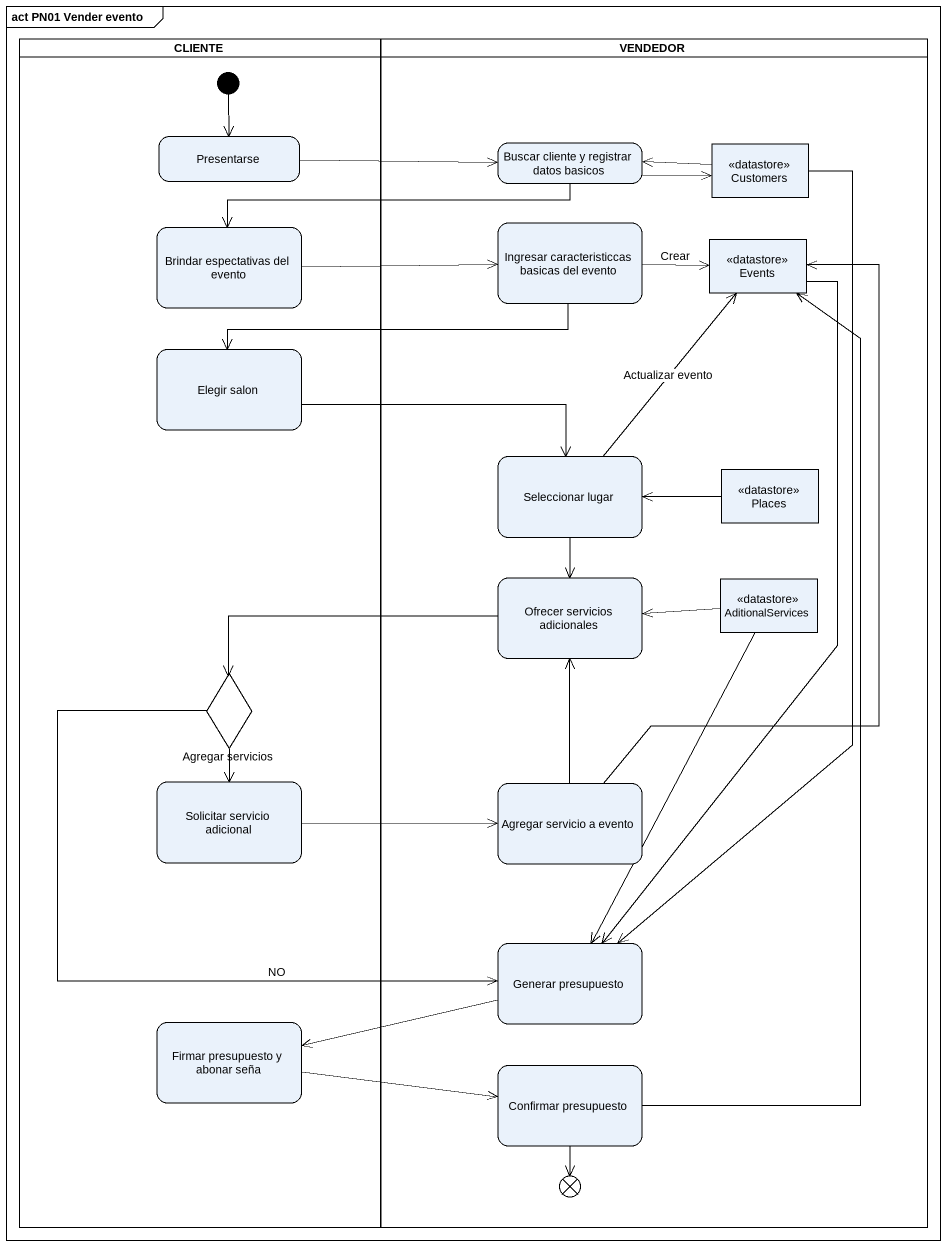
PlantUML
@startuml
mainframe act PN01 Vender evento
hide empty description
state CLIENTE <<partition>> {
  state Presentarse
  state "Brindar espectativas del evento" as Brindar_espectativas_del
  state "Elegir salon" as Elegir_salon
  state "Agregar servicios" as Agregar_servicios <<choice>>
  state "Solicitar servicio adicional" as Solicitar_servicio_adicional
  state "Firmar presupuesto y abonar seña" as Firmar_presupuesto_y_abonar
  [*] --> Presentarse
}
state VENDEDOR <<partition>> {
  state "Buscar cliente y registrar datos basicos" as Buscar_cliente_y_registrar
  state Customers <<datastore>>
  state "Ingresar caracteristiccas basicas del evento" as Ingresar_caracteristiccas
  state Events <<datastore>>
  state "Seleccionar lugar" as Seleccionar_lugar
  state Places <<datastore>>
  state "Ofrecer servicios adicionales" as Ofrecer_servicios
  state AditionalServices <<datastore>>
  state "Agregar servicio a evento" as Agregar_servicio_a_evento
  state "Generar presupuesto" as Generar_presupuesto
  state "Confirmar presupuesto" as Confirmar_presupuesto
  state flowfinal1 <<end>>
}
Presentarse -right-> Buscar_cliente_y_registrar
Buscar_cliente_y_registrar -right-> Customers
Buscar_cliente_y_registrar -left-> Brindar_espectativas_del
Customers -left-> Buscar_cliente_y_registrar
Customers --> Generar_presupuesto
Brindar_espectativas_del -right-> Ingresar_caracteristiccas
Ingresar_caracteristiccas -right-> Events : Crear
Ingresar_caracteristiccas -left-> Elegir_salon
Events --> Generar_presupuesto
Elegir_salon -right-> Seleccionar_lugar
Seleccionar_lugar -up-> Events : Actualizar evento
Seleccionar_lugar --> Ofrecer_servicios
Places -left-> Seleccionar_lugar
Ofrecer_servicios -left-> Agregar_servicios
AditionalServices -left-> Ofrecer_servicios
AditionalServices --> Generar_presupuesto
Agregar_servicios --> Solicitar_servicio_adicional
Agregar_servicios --> Generar_presupuesto : NO
Solicitar_servicio_adicional -right-> Agregar_servicio_a_evento
Agregar_servicio_a_evento -up-> Events
Agregar_servicio_a_evento -up-> Ofrecer_servicios
Generar_presupuesto -left-> Firmar_presupuesto_y_abonar
Firmar_presupuesto_y_abonar -right-> Confirmar_presupuesto
Confirmar_presupuesto -up-> Events
Confirmar_presupuesto --> flowfinal1
@enduml
